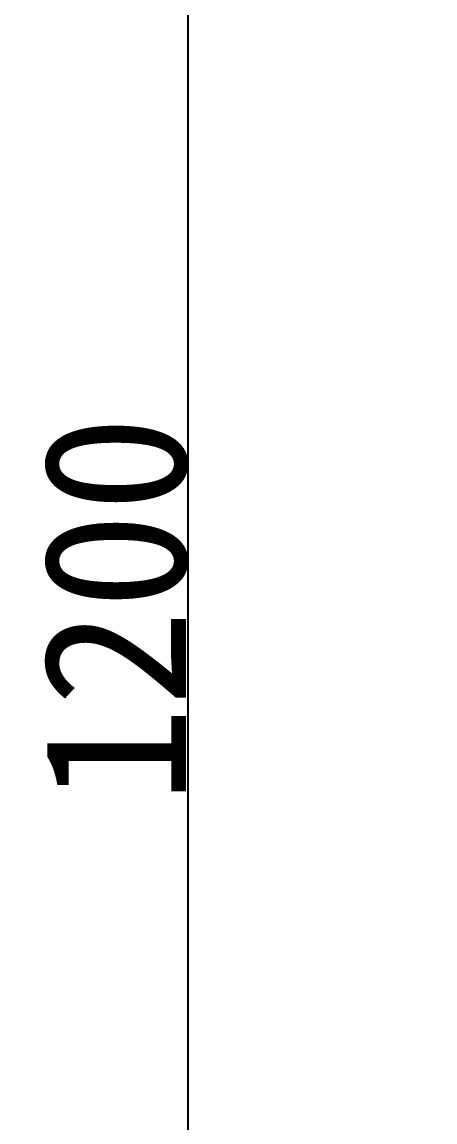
# Model space of a CAD drawing. Header units: millimetres. Extents: x -63086 to 83971, y -129912 to 13382.
# Drawn here: x 50552 to 50841, y -42365 to -41594 of the extents above; entities that cross this region are included whole.
import ezdxf

# ---------------------------------------------------------------- set-up
doc = ezdxf.new("R2010")
doc.units = ezdxf.units.MM
doc.layers.add('観葉植物', color=92, linetype='Continuous', lineweight=9)
doc.styles.get("Standard").update_dxf_attribs({"font": 'MS Mincho.ttf'})
doc.dimstyles.new('ISO-25', dxfattribs={"dimtxt": 2.5, "dimasz": 2.5, "dimexe": 1.25, "dimexo": 0.625, "dimtad": 1, "dimtxsty": 'Standard', "dimcen": 2.5, "dimadec": 0, "dimazin": 0, "dimtfac": 1, "dimtmove": 0, "dimatfit": 3, "dimfxl": 1, "dimarcsym": 0})

# ---------------------------------------------------------------- blocks, each defined once
blk = doc.blocks.new('*D1041')
at = {"layer": 'Defpoints', "color": 0, "ltscale": 10, "transparency": 16777216}
for p in [(50668.4, -41418.19), (50837.34, -41418.19), (50841.32, -42618.19)]:
    blk.add_point(p, dxfattribs=at)
at = {"layer": '観葉植物', "color": 0, "lineweight": -2, "ltscale": 10, "transparency": 16777216}
for p, q in [((50836.71, -41418.19), (50667.15, -41418.19)), ((50668.4, -42615.69), (50668.4, -41420.69)), ((50840.7, -42618.19), (50667.15, -42618.19))]:
    blk.add_line(p, q, dxfattribs=at)
at = {"layer": '観葉植物', "color": 0, "ltscale": 10, "transparency": 16777216}
for points in [[(50667.99, -41420.69), (50668.82, -41420.69), (50668.4, -41418.19)], [(50667.99, -42615.69), (50668.82, -42615.69), (50668.4, -42618.19)]]:
    blk.add_solid(points, dxfattribs=at)
at = {"layer": '観葉植物', "color": 0, "ltscale": 10, "transparency": 16777216, "insert": (50617.78, -42006.11), "char_height": 100, "attachment_point": 5, "rotation": 90}
blk.add_mtext('1200', dxfattribs=at)

msp = doc.modelspace()

# ---------------------------------------------------------------- dimensions: what is measured, and where the dimension line sits
at = {"layer": '観葉植物', "ltscale": 10}
dim = msp.add_linear_dim(base=(50668.4046, -41418.1858), p1=(50841.3226, -42618.1858), p2=(50837.3354, -41418.1858), angle=90, dimstyle='ISO-25', override={"dimtxt": 100}, dxfattribs=at)
dim.commit()
dim.dimension.update_dxf_attribs({"geometry": '*D1041', "text_midpoint": (50668.4046, -42006.1083), "dimtype": 160})

doc.saveas('drawing.dxf')
